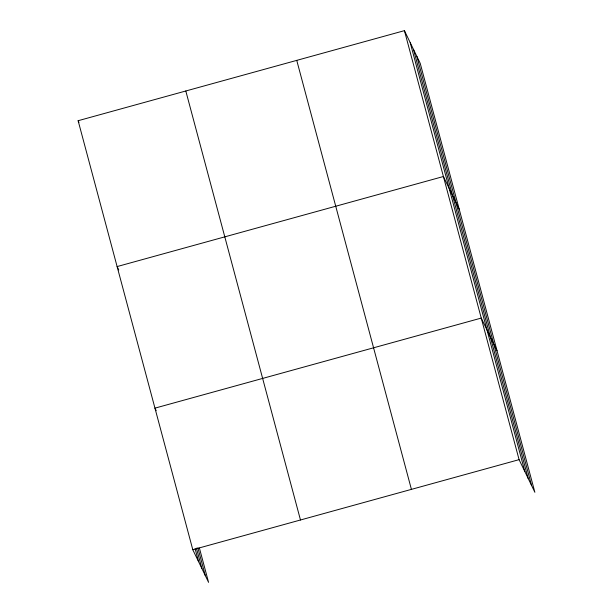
<?xml version="1.0" encoding="UTF-8"?>
<svg xmlns="http://www.w3.org/2000/svg" width="613" height="613" viewBox="0 0 613 613"><rect width="100%" height="100%" fill="white"/><g stroke="black" fill="none" stroke-linecap="round" stroke-linejoin="round"><path stroke-width="0.92" d="M199.424 548.114L208.573 582.35L192.796 549.715L78.127 120.715L404.427 30.65L420.204 63.285L534.873 492.285L519.088 459.65L404.427 30.65M192.796 549.715L519.088 459.65M459.191 209.148L443.414 176.513L117.121 266.571L118.761 269.981M497.028 350.72L481.251 318.078L154.959 408.143L156.192 410.695M78.127 120.715L78.954 122.416M416.894 56.45L531.563 485.45M413.491 49.408L528.161 478.408M410.189 42.565L524.851 471.566M296.746 60.373L411.415 489.373M185.808 90.992L300.477 519.993M197.853 547.754L205.271 575.515M196.421 548.114L201.869 568.466M195.095 548.673L198.558 561.631"/></g></svg>
